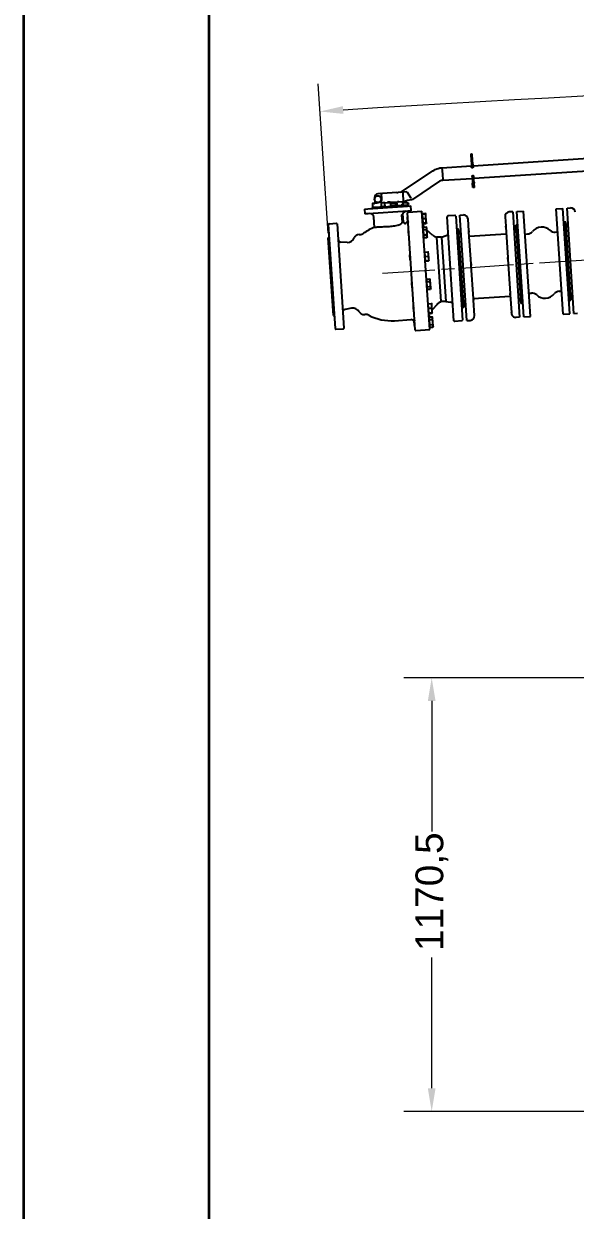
# Model space of a CAD drawing. Header units: millimetres. Extents: x 0 to 14850, y -38768 to 10500.
# Drawn here: x 0 to 1489, y 4384 to 7586 of the extents above; entities that cross this region are included whole.
import ezdxf

# ---------------------------------------------------------------- set-up
doc = ezdxf.new("R2010")
doc.units = ezdxf.units.MM
doc.header["$LTSCALE"] = 25
doc.linetypes.add('CHAIN', pattern=[0.3543, 0.2362, -0.0295, 0.0591, -0.0295])
doc.layers.get('0').update_dxf_attribs({"lineweight": 18})
for name, color, linetype, lineweight in [('Border', 7, 'Continuous', 35), ('Centerline', 7, 'Continuous', 18), ('Dimension', 7, 'Continuous', 18), ('Visible', 7, 'Continuous', 25)]:
    doc.layers.add(name, color=color, linetype=linetype, lineweight=lineweight)
doc.styles.add('Title', font='arial.ttf')
doc.dimstyles.new('Default - Method 2b', dxfattribs={"dimscale": 25, "dimtxt": 3, "dimasz": 2.5, "dimexe": 3, "dimexo": 0.5, "dimgap": 0.7, "dimtad": 0, "dimtoh": 1, "dimdec": 1, "dimrnd": 1e-08, "dimtxsty": 'Title', "dimcen": 0.09, "dimdle": 10, "dimclrd": 256, "dimclre": 256, "dimclrt": 7, "dimadec": 0, "dimazin": 2, "dimtfac": 0.833333, "dimtdec": 1, "dimtmove": 0, "dimatfit": 3, "dimfxl": 1, "dimtolj": 1, "dimlwd": -1, "dimlwe": -1, "dimarcsym": 0})

# ---------------------------------------------------------------- blocks, each defined once
blk = doc.blocks.new('Borders Bigadan Border')
at = {"layer": 'Border'}
for p, q in [((0, 0), (0, 420)), ((20, 415), (20, 5))]:
    blk.add_line(p, q, dxfattribs=at)
blk = doc.blocks.new('*D49')
at = {"layer": 'Defpoints', "color": 0, "transparency": 16777216}
for p in [(4831.7, 7436.9), (822.5, 7008.3), (6810.5, 6798.7), (3823.4, -38768.2)]:
    blk.add_point(p, dxfattribs=at)
at = {"layer": 'Dimension', "transparency": 16777216}
for p, q in [((821.7, 7020.8), (795.3, 7423.8)), ((6811.3, 6811.2), (6851.4, 7423.8))]:
    blk.add_line(p, q, dxfattribs=at)
blk.add_arc((3823.4, -38768.2), 46216.1, 86.32687, 93.67315, dxfattribs=at)
for points in [[(863.2, 7342.6), (861.9, 7363.4), (800.2, 7349)], [(6784.8, 7363.4), (6783.5, 7342.6), (6846.5, 7349)]]:
    blk.add_solid(points, dxfattribs=at)
at = {"layer": 'Dimension', "color": 7, "transparency": 16777216, "insert": (3778.9, 7465.4), "char_height": 75, "attachment_point": 7, "style": 'Title'}
blk.add_mtext('\\A1;8°', dxfattribs=at)
blk = doc.blocks.new('*D75')
at = {"layer": 'Defpoints', "color": 0, "transparency": 16777216}
for p in [(1729.3, 5820.9), (1101.7, 4650.4), (1601.7, 4650.4)]:
    blk.add_point(p, dxfattribs=at)
at = {"layer": 'Dimension', "transparency": 16777216}
for p, q in [((1716.8, 5820.9), (1026.7, 5820.9)), ((1101.7, 5758.4), (1101.7, 5405.6)), ((1101.7, 4712.9), (1101.7, 5065.7)), ((1589.2, 4650.4), (1026.7, 4650.4))]:
    blk.add_line(p, q, dxfattribs=at)
for points in [[(1091.3, 5758.4), (1112.1, 5758.4), (1101.7, 5820.9)], [(1091.3, 4712.9), (1112.1, 4712.9), (1101.7, 4650.4)]]:
    blk.add_solid(points, dxfattribs=at)
at = {"layer": 'Dimension', "color": 7, "transparency": 16777216, "insert": (1146.8, 5083.2), "char_height": 75, "attachment_point": 7, "rotation": 90, "style": 'Title'}
blk.add_mtext('\\A1;1170,5', dxfattribs=at)

msp = doc.modelspace()

# ---------------------------------------------------------------- linework, layer by layer
at = {"layer": 'Centerline', "linetype": 'CHAIN', "ltscale": 23.990969}
msp.add_line((968.9, 6912.67), (1660.09, 6957.98), dxfattribs=at)
at = {"layer": 'Visible'}
for p, q in [((1207.23, 7231.56), (1208.89, 7206.19)), ((1208.89, 7206.19), (1209.4, 7198.4)), ((1212.89, 7206.45), (1211.22, 7231.82)), ((1212.89, 7206.45), (1213.4, 7198.66)), ((1213.38, 7202.78), (1715.05, 7235.67)), ((1017.72, 7130.83), (1104.55, 7188.85)), ((1129.31, 7197.27), (1208.89, 7202.49)), ((1129.31, 7197.27), (1130.42, 7180.31)), ((1130.42, 7180.31), (1131.53, 7163.34)), ((1211.05, 7173.28), (1211.69, 7163.56)), ((1215.68, 7163.82), (1215.04, 7173.55)), ((1215.6, 7168.86), (1717.27, 7201.74)), ((1050.37, 7111.76), (1123.44, 7160.58)), ((1131.53, 7163.34), (1211.11, 7168.56)), ((1211.69, 7163.56), (1212.03, 7158.4)), ((1212.03, 7158.4), (1212.23, 7155.34)), ((1212.99, 7143.75), (1212.23, 7155.34)), ((1216.98, 7144.01), (1212.99, 7143.75)), ((1216.02, 7158.66), (1215.68, 7163.82)), ((1216.02, 7158.66), (1216.22, 7155.6)), ((1216.98, 7144.01), (1216.22, 7155.6)), ((947.22, 7116.19), (947.48, 7112.2)), ((947.48, 7112.2), (948.07, 7103.21)), ((964.53, 7127.34), (956.55, 7126.82)), ((965.53, 7127.41), (964.53, 7127.34)), ((965.53, 7127.41), (968.79, 7127.62)), ((965.53, 7127.41), (965.59, 7126.41)), ((965.59, 7126.41), (966.44, 7113.44)), ((1007.93, 7130.19), (968.79, 7127.62)), ((1007.93, 7130.19), (1011.01, 7130.39)), ((1023.4, 7131.2), (1011.01, 7130.39)), ((1034.92, 7131.96), (1023.4, 7131.2)), ((1023.4, 7131.19), (1023.47, 7130.2)), ((1023.47, 7130.2), (1023.6, 7128.16)), ((1023.6, 7128.16), (1024.97, 7107.25)), ((1034.92, 7131.96), (1035.43, 7131.2)), ((1035.43, 7131.2), (1044.77, 7117.23)), ((1044.77, 7117.23), (1045.36, 7116.34)), ((1045.36, 7116.34), (1046.42, 7114.75)), ((920.65, 7085.88), (929.43, 7086.46)), ((920.65, 7085.88), (921.53, 7072.41)), ((929.43, 7086.46), (1036.59, 7093.48)), ((1037.48, 7080.01), (930.31, 7072.99)), ((940.41, 7090.19), (1025.23, 7095.75)), ((940.57, 7087.73), (940.41, 7090.19)), ((940.57, 7087.73), (1025.39, 7093.29)), ((942.6, 7087.32), (940.57, 7087.73)), ((941.43, 7099.77), (941.96, 7091.79)), ((947.2, 7101.15), (942.37, 7100.84)), ((943.02, 7090.86), (948.86, 7091.24)), ((948.07, 7103.21), (948.12, 7102.41)), ((948.12, 7102.41), (948.15, 7101.95)), ((948.86, 7091.24), (962.19, 7092.11)), ((957.12, 7102.81), (954.37, 7102.63)), ((960.85, 7103.05), (960.84, 7103.05)), ((962.19, 7092.11), (966.72, 7092.41)), ((966.06, 7102.39), (964.82, 7102.31)), ((965.13, 7101.33), (965.65, 7093.34)), ((965.85, 7091.85), (965.82, 7092.35)), ((973.05, 7102.85), (966.06, 7102.39)), ((966.72, 7092.41), (973.7, 7092.87)), ((974.05, 7102.91), (973.05, 7102.85)), ((973.7, 7092.87), (974.8, 7092.94)), ((974.11, 7101.92), (974.64, 7093.93)), ((974.24, 7101.42), (974.83, 7092.44)), ((975.18, 7102.49), (989.15, 7103.4)), ((989.11, 7103.9), (1009.57, 7105.24)), ((990.21, 7102.47), (990.8, 7093.49)), ((1007.4, 7100.09), (990.44, 7098.98)), ((990.77, 7093.99), (1002.74, 7094.77)), ((999.78, 7094.08), (999.75, 7094.58)), ((1007.4, 7100.09), (1002.74, 7094.77)), ((1006.73, 7095.03), (1002.74, 7094.77)), ((1006.73, 7095.03), (1011.72, 7095.36)), ((1007.08, 7105.08), (1007.4, 7100.09)), ((1007.4, 7100.09), (1007.66, 7096.1)), ((1012.64, 7105.44), (1009.57, 7105.24)), ((1011.72, 7095.36), (1019.55, 7095.87)), ((1012.64, 7105.44), (1025.04, 7106.26)), ((1022.55, 7096.07), (1019.55, 7095.87)), ((1022.55, 7096.07), (1024.59, 7096.21)), ((1022.89, 7106.12), (1023.48, 7097.13)), ((1024.2, 7102.19), (1023.15, 7102.12)), ((1023.43, 7092.62), (1025.39, 7093.29)), ((1034.25, 7102.85), (1024.2, 7102.19)), ((1024.59, 7096.21), (1034.64, 7096.86)), ((1024.97, 7107.25), (1024.98, 7107.14)), ((1024.98, 7107.14), (1025.04, 7106.26)), ((1025.39, 7093.29), (1025.23, 7095.75)), ((1034.25, 7102.85), (1037.47, 7103.06)), ((1037.86, 7097.08), (1034.64, 7096.86)), ((1036.59, 7093.48), (1045.38, 7094.06)), ((1046.26, 7080.59), (1037.48, 7080.01)), ((1037.94, 7077.54), (1075.36, 7079.99)), ((1038.53, 7102.13), (1038.79, 7098.14)), ((1046.26, 7080.59), (1045.38, 7094.06)), ((1096.3, 6760.68), (1075.36, 7079.99)), ((1320.48, 7078.52), (1311, 7077.9)), ((1320.48, 7078.52), (1339.13, 6794.13)), ((1331.96, 7079.28), (1349.92, 7080.45)), ((1350.6, 6794.89), (1331.96, 7079.28)), ((1368.56, 6796.06), (1349.92, 7080.45)), ((1437.73, 7086.21), (1455.69, 7087.39)), ((1456.38, 6801.82), (1437.73, 7086.21)), ((1474.34, 6803), (1455.69, 7087.39)), ((1467.17, 7088.14), (1476.65, 7088.76)), ((1485.81, 6803.75), (1467.17, 7088.14)), ((824.55, 7046.01), (844.51, 7047.32)), ((846.1, 7045.92), (864.55, 6764.53)), ((930.31, 7072.99), (921.53, 7072.41)), ((947.46, 7036.15), (945.63, 7063.97)), ((1022.39, 7050.59), (1021.19, 7068.92)), ((1025.36, 7051.66), (1023.97, 7072.91)), ((1036.31, 7064.24), (1037.24, 7065.3)), ((1037.2, 7050.72), (1036.31, 7064.24)), ((1057.28, 6759.62), (1036.54, 7075.94)), ((1037.2, 7050.72), (1037.99, 7050.02)), ((1076.75, 7071.12), (1075.95, 7071.07)), ((1076.56, 7073.97), (1084.67, 7074.5)), ((1076.68, 7072.12), (1076.56, 7073.97)), ((1076.68, 7072.12), (1084.79, 7072.65)), ((1077.47, 7060.15), (1076.68, 7072.12)), ((1078.19, 7049.17), (1077.39, 7049.12)), ((1077.47, 7060.15), (1085.58, 7060.68)), ((1078.25, 7048.17), (1077.47, 7060.15)), ((1078.25, 7048.17), (1086.36, 7048.7)), ((1078.37, 7046.32), (1078.25, 7048.17)), ((1078.37, 7046.32), (1086.48, 7046.85)), ((1085.86, 7072.72), (1084.67, 7074.5)), ((1086.25, 7066.73), (1085.86, 7072.72)), ((1087.04, 7054.76), (1086.25, 7066.73)), ((1087.43, 7048.77), (1086.48, 7046.85)), ((1087.43, 7048.77), (1087.04, 7054.76)), ((1161.88, 6784.52), (1143.5, 7064.92)), ((1164.32, 7068.29), (1145.36, 7067.04)), ((1166.45, 7066.42), (1184.83, 6786.02)), ((1177.79, 7069.17), (1187.27, 7069.79)), ((1196.43, 6784.78), (1177.79, 7069.17)), ((1202.11, 7026.9), (1200.03, 7058.6)), ((1299.82, 7065.14), (1301.46, 7039.98)), ((1461.08, 7051.16), (1463.57, 7051.32)), ((1474.94, 6839.62), (1461.08, 7051.16)), ((1477.44, 6839.78), (1463.57, 7051.32)), ((841.6, 6763.02), (823.15, 7044.42)), ((905.48, 7016.74), (907.43, 7016.87)), ((1038.77, 7026.79), (1039.7, 7027.85)), ((1039.65, 7013.27), (1038.77, 7026.79)), ((1039.65, 7013.27), (1040.71, 7012.34)), ((1079.2, 7033.67), (1078.4, 7033.62)), ((1079.01, 7036.52), (1087.13, 7037.06)), ((1079.47, 7029.61), (1079.01, 7036.52)), ((1079.47, 7029.61), (1087.58, 7030.14)), ((1080.37, 7015.78), (1079.47, 7029.61)), ((1080.37, 7015.78), (1088.48, 7016.32)), ((1080.83, 7008.87), (1080.37, 7015.78)), ((1088.32, 7035.27), (1087.13, 7037.06)), ((1088.42, 7033.67), (1088.32, 7035.27)), ((1089.1, 7023.3), (1088.42, 7033.67)), ((1103.92, 7015.3), (1088.75, 7028.59)), ((1089.78, 7012.93), (1089.1, 7023.3)), ((1089.89, 7011.33), (1089.78, 7012.93)), ((1128.04, 7010.29), (1140.74, 7014.36)), ((1171.76, 7031.19), (1168.65, 7032.73)), ((1171.7, 7032.19), (1174.19, 7032.35)), ((1185.56, 6820.64), (1171.7, 7032.19)), ((1188.06, 6820.81), (1174.19, 7032.35)), ((1202.11, 7026.9), (1202.32, 7023.7)), ((1207.95, 6937.84), (1202.32, 7023.7)), ((1203.06, 7012.35), (1302.85, 7018.89)), ((1301.66, 7037.07), (1301.46, 7039.98)), ((1301.66, 7037.07), (1307.05, 6954.8)), ((1331.35, 7042.66), (1328.86, 7042.49)), ((1328.86, 7042.49), (1342.73, 6830.95)), ((1331.35, 7042.66), (1345.22, 6831.11)), ((1332.01, 7032.68), (1335, 7032.87)), ((1354.01, 7018.09), (1360.5, 7018.51)), ((1435.33, 7023.42), (1441.82, 7023.84)), ((1458.74, 7040.99), (1461.73, 7041.18)), ((822.51, 7008.3), (825.39, 7010.22)), ((836.25, 6798.75), (822.51, 7008.3)), ((873.61, 6995.72), (856.55, 6996.35)), ((1080.64, 7011.72), (1079.84, 7011.67)), ((1080.83, 7008.87), (1088.94, 7009.4)), ((1089.89, 7011.33), (1088.94, 7009.4)), ((1128.04, 7010.29), (1115.93, 7009.49)), ((1127.32, 6835.87), (1115.93, 7009.49)), ((1128.04, 7010.29), (1139.42, 6836.66)), ((1043.02, 6961.92), (1043.95, 6962.99)), ((1043.9, 6948.41), (1043.02, 6961.92)), ((1083.45, 6968.81), (1082.65, 6968.76)), ((1083.39, 6969.81), (1091.5, 6970.34)), ((1084.17, 6957.84), (1083.39, 6969.81)), ((1084.17, 6957.84), (1092.28, 6958.37)), ((1084.96, 6945.86), (1084.17, 6957.84)), ((1092.96, 6964.42), (1092.57, 6970.41)), ((1093.75, 6952.45), (1092.96, 6964.42)), ((1094.14, 6946.46), (1093.75, 6952.45)), ((1307.36, 6950.05), (1307.05, 6954.8)), ((1307.36, 6950.05), (1313.4, 6857.98)), ((1043.9, 6948.41), (1044.97, 6947.48)), ((1084.89, 6946.86), (1084.09, 6946.81)), ((1084.96, 6945.86), (1093.07, 6946.39)), ((1207.95, 6937.84), (1208.26, 6933.05)), ((1214.15, 6843.23), (1208.26, 6933.05)), ((1047.93, 6887.03), (1048.86, 6888.09)), ((1048.81, 6873.51), (1047.93, 6887.03)), ((1088.36, 6893.91), (1087.56, 6893.86)), ((1088.18, 6896.77), (1096.29, 6897.3)), ((1088.63, 6889.85), (1088.18, 6896.77)), ((1088.63, 6889.85), (1096.74, 6890.38)), ((1089.54, 6876.03), (1088.63, 6889.85)), ((1097.48, 6895.51), (1096.29, 6897.3)), ((1097.58, 6893.91), (1097.48, 6895.51)), ((1098.26, 6883.54), (1097.58, 6893.91)), ((1048.81, 6873.51), (1049.88, 6872.58)), ((1089.8, 6871.96), (1089, 6871.91)), ((1089.54, 6876.03), (1097.65, 6876.56)), ((1089.99, 6869.11), (1089.54, 6876.03)), ((1089.99, 6869.11), (1098.1, 6869.64)), ((1099.05, 6871.57), (1098.1, 6869.64)), ((1098.94, 6873.17), (1098.26, 6883.54)), ((1099.05, 6871.57), (1098.94, 6873.17)), ((1313.65, 6854.16), (1313.4, 6857.98)), ((1313.65, 6854.16), (1316.79, 6806.23)), ((1364.48, 6858.43), (1370.96, 6858.85)), ((1445.8, 6863.76), (1452.29, 6864.19)), ((1052.18, 6822.17), (1053.1, 6823.22)), ((1053.07, 6808.65), (1052.18, 6822.17)), ((1092.62, 6829.05), (1091.82, 6829)), ((1092.55, 6830.05), (1100.66, 6830.58)), ((1093.33, 6818.08), (1092.55, 6830.05)), ((1102.12, 6824.66), (1101.73, 6830.65)), ((1102.91, 6812.69), (1102.12, 6824.66)), ((1116.16, 6828.55), (1102.86, 6813.38)), ((1139.42, 6836.66), (1127.32, 6835.87)), ((1139.42, 6836.66), (1152.54, 6834.28)), ((1185.5, 6821.64), (1182.62, 6819.72)), ((1185.56, 6820.64), (1188.06, 6820.81)), ((1214.07, 6844.41), (1313.86, 6850.95)), ((1214.15, 6843.23), (1214.38, 6839.66)), ((1217.08, 6798.5), (1214.38, 6839.66)), ((1345.22, 6831.11), (1342.73, 6830.95)), ((1344.57, 6841.09), (1347.56, 6841.29)), ((1471.3, 6849.4), (1474.29, 6849.59)), ((1474.94, 6839.62), (1477.44, 6839.78)), ((836.25, 6798.75), (839.36, 6797.22)), ((885.27, 6817.89), (868.43, 6815.04)), ((919.61, 6801.21), (921.56, 6801.33)), ((1053.07, 6808.65), (1054.13, 6807.72)), ((1094.05, 6807.1), (1093.26, 6807.05)), ((1093.33, 6818.08), (1101.45, 6818.61)), ((1094.12, 6806.1), (1093.33, 6818.08)), ((1094.12, 6806.1), (1102.23, 6806.63)), ((1095.07, 6791.6), (1094.27, 6791.55)), ((1094.88, 6794.45), (1102.99, 6794.99)), ((1095.34, 6787.54), (1094.88, 6794.45)), ((1095.97, 6804.36), (1102.35, 6804.78)), ((1103.3, 6806.7), (1102.35, 6804.78)), ((1103.3, 6806.7), (1102.91, 6812.69)), ((1104.19, 6793.2), (1102.99, 6794.99)), ((1104.29, 6791.6), (1104.19, 6793.2)), ((1104.97, 6781.23), (1104.29, 6791.6)), ((1217.08, 6798.5), (1217.1, 6798.24)), ((1217.1, 6798.16), (1217.1, 6798.24)), ((1316.83, 6805.58), (1316.79, 6806.23)), ((1316.83, 6805.58), (1316.89, 6804.7)), ((1339.13, 6794.13), (1329.65, 6793.51)), ((1350.6, 6794.89), (1368.56, 6796.06)), ((1456.38, 6801.82), (1474.34, 6803)), ((1485.81, 6803.75), (1495.29, 6804.37)), ((843.19, 6761.62), (863.15, 6762.93)), ((1001.03, 6784.5), (1045.44, 6787.41)), ((1054.63, 6784.72), (1055.33, 6785.51)), ((1055.52, 6771.2), (1054.63, 6784.72)), ((1055.52, 6771.2), (1056.58, 6770.27)), ((1058.88, 6758.22), (1096.3, 6760.68)), ((1095.34, 6787.54), (1103.45, 6788.07)), ((1096.24, 6773.71), (1095.34, 6787.54)), ((1096.51, 6769.65), (1095.71, 6769.6)), ((1096.24, 6773.71), (1104.35, 6774.25)), ((1096.7, 6766.8), (1096.24, 6773.71)), ((1096.7, 6766.8), (1104.81, 6767.33)), ((1105.75, 6769.26), (1104.81, 6767.33)), ((1105.65, 6770.86), (1104.97, 6781.23)), ((1105.75, 6769.26), (1105.65, 6770.86)), ((1182.96, 6783.9), (1164, 6782.65)), ((1196.43, 6784.78), (1205.91, 6785.4))]:
    msp.add_line(p, q, dxfattribs=at)
msp.add_circle((956.46, 7112.78), 9, dxfattribs=at)
for centre, radius, start, end in [((1209.23, 7231.69), 2, 3.75063, 183.75063), ((957.2, 7116.84), 10, 93.75063, 183.75063), ((942.43, 7099.84), 1, 93.75063, 183.75063), ((942.95, 7091.86), 1, 183.75063, 273.75063), ((947.14, 7102.15), 1, 273.75063, 3.75063), ((966.13, 7101.39), 1, 93.75063, 183.75063), ((966.65, 7093.41), 1, 183.75063, 273.75063), ((973.11, 7101.85), 1, 3.75063, 93.75063), ((973.64, 7093.87), 1, 273.75063, 3.75063), ((975.24, 7101.49), 1, 93.75063, 183.75063), ((989.21, 7102.4), 1, 3.75063, 93.75063), ((1006.67, 7096.03), 1, 273.75063, 3.75063), ((1022.48, 7097.07), 1, 273.75063, 3.75063), ((1033.44, 7069.73), 10, 93.75063, 161.41899), ((1038.04, 7076.04), 1.5, 93.75063, 183.75063), ((1037.53, 7102.06), 1, 3.75063, 93.75063), ((1037.79, 7098.07), 1, 273.75063, 3.75063), ((1311.79, 7065.93), 12, 93.75063, 183.75063), ((1477.43, 7076.79), 12, 3.75063, 93.75063), ((824.65, 7044.52), 1.5, 93.75063, 183.75063), ((844.6, 7045.82), 1.5, 3.75063, 93.75063), ((935.65, 7063.32), 10, 3.75063, 93.75063), ((1027.78, 7056.83), 10, 281.33776, 337.9087), ((1097.54, 7047.49), 20, 183.75063, 212.86869), ((1145.49, 7065.05), 2, 93.75063, 183.75063), ((1164.45, 7066.29), 2, 3.75063, 93.75063), ((1188.06, 7057.82), 12, 3.75063, 93.75063), ((1475.53, 7037.08), 11, 120.78633, 183.75063), ((906.46, 7001.78), 15, 93.75063, 156.54774), ((906.12, 7036.83), 20, 273.75063, 305.17454), ((992.53, 6914.22), 130, 110.28649, 125.17454), ((1120.4, 7034.09), 25, 228.75063, 259.71439), ((1138.29, 7021.98), 8, 287.78688, 3.75063), ((1186.15, 7018.11), 11, 120.78633, 183.75063), ((1318.86, 7026.81), 11, 3.75063, 66.71494), ((1359.24, 7037.67), 19.2, 273.75063, 319.96329), ((1399.01, 7004.26), 32.75, 47.53798, 139.96329), ((1434.08, 7042.58), 19.2, 227.53798, 273.75063), ((856.84, 7004.34), 8, 183.75063, 267.88206), ((874.35, 7015.7), 20, 267.88206, 336.54774), ((1372.22, 6839.7), 19.2, 47.53798, 93.75063), ((1407.29, 6878.02), 32.75, 227.53798, 319.96329), ((1447.06, 6844.6), 19.2, 93.75063, 139.96329), ((1487.43, 6855.47), 11, 183.75063, 246.71494), ((1134.95, 6812.06), 25, 107.78688, 138.75063), ((1151.11, 6826.41), 8, 3.75063, 79.71439), ((1198.05, 6836.5), 11, 183.75063, 246.71494), ((1330.77, 6845.2), 11, 300.78633, 3.75063), ((869.77, 6807.15), 8, 99.6192, 183.75063), ((888.61, 6798.17), 20, 30.95353, 99.6192), ((918.63, 6816.17), 15, 210.95353, 273.75063), ((922.87, 6781.38), 20, 62.32673, 93.75063), ((992.53, 6914.22), 130, 242.32673, 273.75063), ((1114.04, 6795.79), 20, 148.3401, 183.75063), ((1205.13, 6797.37), 12, 273.75063, 3.75063), ((1328.86, 6805.49), 12, 183.75063, 273.75063), ((843.09, 6763.12), 1.5, 183.75063, 273.75063), ((863.05, 6764.43), 1.5, 273.75063, 3.75063), ((1046.09, 6777.43), 10, 29.59257, 93.75063), ((1058.78, 6759.72), 1.5, 183.75063, 273.75063), ((1163.87, 6784.65), 2, 183.75063, 273.75063), ((1182.83, 6785.89), 2, 273.75063, 3.75063)]:
    msp.add_arc(centre, radius, start, end, dxfattribs=at)
msp.add_ellipse((1214.22, 7155.47), major_axis=(-2, -0.13), ratio=0.5783822, dxfattribs=at)
for points, knots in [([(1104.55, 7188.85), (1108.92, 7191.77), (1113.84, 7193.96), (1122.3, 7196.3), (1125.8, 7196.91), (1129.31, 7197.27)], [0, 0, 0, 0, 1.5757151, 1.5757151, 2.6339001, 2.6339001, 2.6339001, 2.6339001]), ([(1209.14, 7202.47), (1209.11, 7202.48), (1209.08, 7202.48), (1208.94, 7202.48), (1208.89, 7202.49), (1208.89, 7202.49)], [0.91586313, 0.91586313, 0.91586313, 0.91586313, 0.933477, 0.933477, 1.01833806, 1.01833806, 1.01833806, 1.01833806]), ([(1213.4, 7198.66), (1213.41, 7198.5), (1213.37, 7198.31), (1213.19, 7197.95), (1213.04, 7197.78), (1212.7, 7197.5), (1212.49, 7197.37), (1212.01, 7197.19), (1211.74, 7197.14), (1211.24, 7197.1), (1210.97, 7197.12), (1210.47, 7197.24), (1210.24, 7197.34), (1209.87, 7197.57), (1209.7, 7197.73), (1209.48, 7198.06), (1209.42, 7198.24), (1209.4, 7198.4)], [0.30840535, 0.30840535, 0.30840535, 0.30840535, 0.38534901, 0.38534901, 0.46229267, 0.46229267, 0.537503, 0.537503, 0.61271333, 0.61271333, 0.68822527, 0.68822527, 0.76373721, 0.76373721, 0.84037926, 0.84037926, 0.91702131, 0.91702131, 0.91702131, 0.91702131]), ([(1211.05, 7173.28), (1211.03, 7173.55), (1211.04, 7173.83), (1211.17, 7174.7), (1211.36, 7175.28), (1211.8, 7175.99), (1211.98, 7176.21), (1212.28, 7176.43), (1212.39, 7176.5), (1212.61, 7176.58), (1212.72, 7176.61), (1212.84, 7176.62), (1212.95, 7176.63), (1213.07, 7176.61), (1213.32, 7176.55), (1213.45, 7176.49), (1213.76, 7176.29), (1213.93, 7176.14), (1214.32, 7175.69), (1214.54, 7175.33), (1214.89, 7174.48), (1215.01, 7174.01), (1215.04, 7173.55)], [1.17690994, 1.17690994, 1.17690994, 1.17690994, 1.2482779, 1.2482779, 1.39578339, 1.39578339, 1.47901834, 1.47901834, 1.51718075, 1.51718075, 1.55197679, 1.55197679, 1.55197679, 1.58735861, 1.58735861, 1.63090418, 1.63090418, 1.70187575, 1.70187575, 1.82601966, 1.82601966, 1.96466187, 1.96466187, 1.96466187, 1.96466187]), ([(1213.38, 7202.78), (1213.38, 7202.78), (1213.32, 7202.77), (1213.18, 7202.75), (1213.16, 7202.74), (1213.13, 7202.74)], [1.6972301, 1.6972301, 1.6972301, 1.6972301, 1.78209116, 1.78209116, 1.79970503, 1.79970503, 1.79970503, 1.79970503]), ([(1131.53, 7163.34), (1130.33, 7163.24), (1129.12, 7163.04), (1126.36, 7162.24), (1124.82, 7161.51), (1123.44, 7160.58)], [0, 0, 0, 0, 0.36301357, 0.36301357, 0.86224741, 0.86224741, 0.86224741, 0.86224741]), ([(1211.11, 7168.56), (1211.11, 7168.56), (1211.17, 7168.57), (1211.3, 7168.6), (1211.33, 7168.6), (1211.36, 7168.61)], [1.6972301, 1.6972301, 1.6972301, 1.6972301, 1.78209116, 1.78209116, 1.79970503, 1.79970503, 1.79970503, 1.79970503]), ([(1215.35, 7168.87), (1215.38, 7168.87), (1215.4, 7168.87), (1215.54, 7168.86), (1215.6, 7168.86), (1215.6, 7168.86)], [0.91586313, 0.91586313, 0.91586313, 0.91586313, 0.933477, 0.933477, 1.01833806, 1.01833806, 1.01833806, 1.01833806]), ([(966.44, 7113.44), (966.54, 7112.01), (966.31, 7110.48), (965.49, 7108.41), (965.14, 7107.75), (964.32, 7106.56), (963.86, 7106.02), (962.86, 7105.07), (962.26, 7104.6), (961.36, 7104.06), (961.07, 7103.9), (960.79, 7103.77)], [2.7705376, 2.7705376, 2.7705376, 2.7705376, 3.200607, 3.200607, 3.4156417, 3.4156417, 3.6306764, 3.6306764, 3.8623436, 3.8623436, 3.9734686, 3.9734686, 3.9734686, 3.9734686]), ([(1050.37, 7111.76), (1049.66, 7111.29), (1048.87, 7110.92), (1047.84, 7110.64), (1047.64, 7110.59), (1047.43, 7110.55)], [0, 0, 0, 0, 0.25630166, 0.25630166, 0.31936283, 0.31936283, 0.31936283, 0.31936283]), ([(947.27, 7100.16), (947.53, 7100.45), (947.83, 7100.81), (948.1, 7101.4), (948.17, 7101.7), (948.15, 7101.95)], [0, 0, 0, 0, 0.11756282, 0.11756282, 0.19402605, 0.19402605, 0.19402605, 0.19402605]), ([(948.12, 7102.41), (948.19, 7102.44), (948.24, 7102.48), (948.52, 7102.68), (948.7, 7102.87), (948.9, 7103.01), (948.94, 7103.04), (949.01, 7103.06), (949.04, 7103.06), (949.07, 7103.06), (949.08, 7103.06), (949.08, 7103.06)], [1.03791582, 1.03791582, 1.03791582, 1.03791582, 1.06177478, 1.06177478, 1.16965079, 1.16965079, 1.20998835, 1.20998835, 1.23501266, 1.23501266, 1.23887704, 1.23887704, 1.23887704, 1.23887704]), ([(949.08, 7103.06), (949.79, 7102.95), (950.53, 7102.84), (952.34, 7102.64), (953.41, 7102.56), (954.37, 7102.63)], [-1.70486799, -1.70486799, -1.70486799, -1.70486799, -1.50045954, -1.50045954, -1.19630796, -1.19630796, -1.19630796, -1.19630796]), ([(989.11, 7103.9), (988.03, 7103.83), (986.83, 7103.9), (984.41, 7104.13), (983.18, 7104.29), (982.06, 7104.44)], [-0.67667279, -0.67667279, -0.67667279, -0.67667279, -0.3383364, -0.3383364, 0, 0, 0, 0]), ([(1023.21, 7101.23), (1023.21, 7101.21), (1023.21, 7101.19), (1023.21, 7101.18), (1023.22, 7101.16), (1023.22, 7101.14), (1023.22, 7101.13)], [-0.014311058, -0.014311058, -0.014311058, -0.014311058, -0.006933725, -0.006933725, -0.006933725, 0.000525795, 0.000525795, 0.000525795, 0.000525795]), ([(1010.09, 7041.93), (1012.07, 7042.44), (1013.86, 7043.09), (1015.45, 7043.85), (1015.9, 7044.06), (1016.33, 7044.28), (1016.75, 7044.51), (1017.04, 7044.68), (1017.32, 7044.84), (1017.58, 7045), (1018.42, 7045.51), (1019.1, 7046.02), (1019.67, 7046.49), (1019.84, 7046.63), (1020.01, 7046.77), (1020.16, 7046.91), (1020.43, 7047.16), (1020.67, 7047.39), (1020.87, 7047.61), (1021.4, 7048.18), (1021.79, 7048.72), (1022.04, 7049.2), (1022.05, 7049.22), (1022.06, 7049.25), (1022.07, 7049.27), (1022.17, 7049.47), (1022.26, 7049.7), (1022.32, 7049.94), (1022.35, 7050.04), (1022.37, 7050.15), (1022.39, 7050.27), (1022.39, 7050.33), (1022.4, 7050.38), (1022.4, 7050.44), (1022.4, 7050.49), (1022.4, 7050.54), (1022.39, 7050.59)], [0, 0, 0, 0, 0.7708766, 0.7708766, 0.7708766, 0.9887593, 0.9887593, 0.9887593, 1.1419573, 1.1419573, 1.1419573, 1.6269223, 1.6269223, 1.6269223, 1.7784456, 1.7784456, 1.7784456, 2.0468111, 2.0468111, 2.0468111, 2.7472678, 2.7472678, 2.7472678, 2.7768126, 2.7768126, 2.7768126, 3.069755, 3.069755, 3.069755, 3.1958455, 3.1958455, 3.1958455, 3.2487989, 3.2487989, 3.2487989, 3.2973143, 3.2973143, 3.2973143, 3.2973143]), ([(1021.19, 7068.92), (1021.19, 7068.96), (1021.19, 7069), (1021.18, 7069.19), (1021.2, 7069.34), (1021.24, 7069.66), (1021.29, 7069.84), (1021.45, 7070.29), (1021.59, 7070.54), (1022, 7071.2), (1022.38, 7071.6), (1023.09, 7072.27), (1023.43, 7072.53), (1023.86, 7072.85), (1023.97, 7072.91), (1023.97, 7072.91)], [1.93222, 1.93222, 1.93222, 1.93222, 1.9558103, 1.9558103, 2.0478184, 2.0478184, 2.1775107, 2.1775107, 2.4296146, 2.4296146, 2.9930011, 2.9930011, 3.5599165, 3.5599165, 4.0522796, 4.0522796, 4.0522796, 4.0522796]), ([(1025.36, 7051.66), (1025.39, 7051.14), (1025.51, 7050.63), (1025.9, 7049.66), (1026.17, 7049.19), (1026.85, 7048.37), (1027.27, 7048.01), (1028.18, 7047.45), (1028.68, 7047.25), (1029.37, 7047.08), (1029.56, 7047.05), (1029.74, 7047.02)], [0, 0, 0, 0, 0.15497111, 0.15497111, 0.3131711, 0.3131711, 0.47429181, 0.47429181, 0.63268632, 0.63268632, 0.68883347, 0.68883347, 0.68883347, 0.68883347]), ([(1029.74, 7047.02), (1029.74, 7047.02), (1029.74, 7047.02), (1029.74, 7047.02), (1029.74, 7047.02), (1029.73, 7047.01), (1029.71, 7047.01), (1029.69, 7046.99), (1029.65, 7046.96), (1029.59, 7046.93), (1029.56, 7046.91), (1029.52, 7046.89), (1029.48, 7046.86), (1029.29, 7046.75), (1029.02, 7046.59), (1028.67, 7046.41), (1028.61, 7046.38), (1028.54, 7046.35), (1028.48, 7046.31), (1028.48, 7046.31), (1028.47, 7046.31), (1028.47, 7046.31)], [1.1939119, 1.1939119, 1.1939119, 1.1939119, 1.2408379, 1.2408379, 1.2408379, 1.3759992, 1.3759992, 1.3759992, 1.6060905, 1.6060905, 1.6060905, 1.7391443, 1.7391443, 1.7391443, 2.2978034, 2.2978034, 2.2978034, 2.3906077, 2.3906077, 2.3906077, 2.3969942, 2.3969942, 2.3969942, 2.3969942]), ([(1038.17, 7051.1), (1038.2, 7050.72), (1038.18, 7050.44), (1038.09, 7050.07), (1038.03, 7049.98), (1037.99, 7050.02)], [1.44816762, 1.44816762, 1.44816762, 1.44816762, 1.6622591, 1.6622591, 1.88681946, 1.88681946, 1.88681946, 1.88681946]), ([(984.42, 7037.98), (982.6, 7037.89), (980.76, 7037.8), (976.41, 7037.59), (973.91, 7037.46), (969.11, 7037.22), (966.81, 7037.11), (962.55, 7036.9), (960.6, 7036.8), (957.14, 7036.63), (955.51, 7036.55), (952.65, 7036.41), (951.42, 7036.35), (949.43, 7036.25), (948.68, 7036.21), (947.69, 7036.17), (947.46, 7036.15), (947.46, 7036.15)], [0.1983852, 0.1983852, 0.1983852, 0.1983852, 0.7346392, 0.7346392, 1.4692785, 1.4692785, 2.2039177, 2.2039177, 2.938557, 2.938557, 3.673091, 3.673091, 4.407625, 4.407625, 5.142159, 5.142159, 5.876693, 5.876693, 5.876693, 5.876693]), ([(1010.09, 7041.93), (1009.42, 7041.76), (1008.74, 7041.59), (1005.93, 7040.91), (1003.66, 7040.42), (998.91, 7039.53), (996.43, 7039.13), (991.41, 7038.5), (988.87, 7038.26), (986.41, 7038.1), (985.75, 7038.05), (985.09, 7038.01), (984.42, 7037.98)], [-2.4690309, -2.4690309, -2.4690309, -2.4690309, -2.2187719, -2.2187719, -1.4791813, -1.4791813, -0.7395906, -0.7395906, 0, 0, 0, 0.1984808, 0.1984808, 0.1984808, 0.1984808]), ([(1202.32, 7023.7), (1202.3, 7023.96), (1202.28, 7024.21), (1202.22, 7025.16), (1202.18, 7025.78), (1202.13, 7026.52), (1202.12, 7026.72), (1202.11, 7026.9)], [-2.19527918, -2.19527918, -2.19527918, -2.19527918, -2.09934923, -2.09934923, -1.8229843, -1.8229843, -1.70977025, -1.70977025, -1.70977025, -1.70977025]), ([(1301.46, 7039.98), (1301.47, 7039.85), (1301.48, 7039.7), (1301.53, 7039.09), (1301.56, 7038.54), (1301.62, 7037.64), (1301.64, 7037.36), (1301.66, 7037.07)], [-2.19527918, -2.19527918, -2.19527918, -2.19527918, -2.09934923, -2.09934923, -1.8229843, -1.8229843, -1.70977025, -1.70977025, -1.70977025, -1.70977025]), ([(1307.05, 6954.8), (1307.06, 6954.67), (1307.07, 6954.54), (1307.16, 6953.09), (1307.25, 6951.69), (1307.35, 6950.21), (1307.35, 6950.13), (1307.36, 6950.05)], [-3.22529875, -3.22529875, -3.22529875, -3.22529875, -3.17709695, -3.17709695, -2.68834505, -2.68834505, -2.65935601, -2.65935601, -2.65935601, -2.65935601]), ([(1208.26, 6933.05), (1208.24, 6933.36), (1208.22, 6933.68), (1208.14, 6934.91), (1208.07, 6935.83), (1207.99, 6937.11), (1207.97, 6937.48), (1207.95, 6937.84)], [-2.19527918, -2.19527918, -2.19527918, -2.19527918, -2.09934923, -2.09934923, -1.8229843, -1.8229843, -1.70977025, -1.70977025, -1.70977025, -1.70977025]), ([(1313.4, 6857.98), (1313.41, 6857.69), (1313.43, 6857.4), (1313.51, 6856.33), (1313.56, 6855.59), (1313.61, 6854.66), (1313.63, 6854.4), (1313.65, 6854.16)], [-2.19527918, -2.19527918, -2.19527918, -2.19527918, -2.09934923, -2.09934923, -1.8229843, -1.8229843, -1.70977025, -1.70977025, -1.70977025, -1.70977025]), ([(1214.38, 6839.66), (1214.37, 6839.84), (1214.36, 6840.04), (1214.3, 6840.84), (1214.26, 6841.52), (1214.19, 6842.58), (1214.17, 6842.9), (1214.15, 6843.23)], [-2.19527918, -2.19527918, -2.19527918, -2.19527918, -2.09934923, -2.09934923, -1.8229843, -1.8229843, -1.70977025, -1.70977025, -1.70977025, -1.70977025]), ([(1217.1, 6798.24), (1217.1, 6798.19), (1217.1, 6798.15), (1217.11, 6798.05), (1217.1, 6798.09), (1217.09, 6798.32), (1217.09, 6798.4), (1217.08, 6798.5)], [-2.19527918, -2.19527918, -2.19527918, -2.19527918, -2.09934923, -2.09934923, -1.8229843, -1.8229843, -1.70977025, -1.70977025, -1.70977025, -1.70977025]), ([(1316.79, 6806.23), (1316.8, 6806.12), (1316.8, 6806.02), (1316.83, 6805.68), (1316.84, 6805.55), (1316.83, 6805.53), (1316.83, 6805.55), (1316.83, 6805.58)], [-2.19527918, -2.19527918, -2.19527918, -2.19527918, -2.09934923, -2.09934923, -1.8229843, -1.8229843, -1.70977025, -1.70977025, -1.70977025, -1.70977025]), ([(1055.33, 6785.51), (1055.33, 6785.51), (1055.34, 6785.52), (1055.38, 6785.54), (1055.44, 6785.47), (1055.57, 6785.12), (1055.63, 6784.84), (1055.65, 6784.47)], [2.23171863, 2.23171863, 2.23171863, 2.23171863, 2.25494292, 2.25494292, 2.4488197, 2.4488197, 2.6508871, 2.6508871, 2.6508871, 2.6508871])]:
    msp.add_open_spline(points, degree=3, knots=knots, dxfattribs=at)
for points in [[(1047.43, 7110.55), (1039.96, 7109.12), (1032.5, 7107.69), (1025.04, 7106.26)], [(1047.43, 7110.55), (1047.43, 7110.55), (1047.43, 7110.55), (1047.43, 7110.55)], [(960.79, 7103.77), (959.68, 7103.24), (958.42, 7102.89), (957.12, 7102.81)], [(1025.36, 7051.66), (1025.36, 7051.66), (1025.36, 7051.66), (1025.36, 7051.66)], [(1040.71, 7012.35), (1040.71, 7012.34), (1040.71, 7012.34), (1040.71, 7012.34)], [(1053.1, 6823.22), (1053.11, 6823.23), (1053.11, 6823.22), (1053.11, 6823.21)]]:
    msp.add_open_spline(points, degree=3, dxfattribs=at)
for points, weights in [([(1085.62, 7072.71), (1085.3, 7073.56), (1084.67, 7074.5)], [1.01895290532, 1.01965956375, 1]), ([(1084.79, 7072.65), (1085.86, 7072.72), (1085.86, 7072.72)], [1, 1.0379548493, 1]), ([(1086.25, 7066.73), (1086.07, 7069.51), (1084.79, 7072.65)], [1, 1.0379548493, 1]), ([(1085.58, 7060.68), (1086.44, 7063.96), (1086.25, 7066.73)], [1, 1.0379548493, 1]), ([(1087.04, 7054.76), (1086.86, 7057.54), (1085.58, 7060.68)], [1, 1.0379548493, 1]), ([(1086.36, 7048.7), (1087.22, 7051.98), (1087.04, 7054.76)], [1, 1.0379548493, 1]), ([(1087.43, 7048.77), (1087.43, 7048.77), (1086.36, 7048.7)], [1, 1.0379548493, 1]), ([(1086.48, 7046.85), (1086.98, 7047.86), (1087.19, 7048.76)], [1, 1.01965956375, 1.01895290532]), ([(1088.42, 7033.67), (1088.32, 7035.27), (1087.13, 7037.06)], [1, 1.0379548493, 1]), ([(1087.58, 7030.14), (1088.53, 7032.07), (1088.42, 7033.67)], [1, 1.0379548493, 1]), ([(1089.1, 7023.3), (1088.89, 7026.51), (1087.58, 7030.14)], [1, 1.0379548493, 1]), ([(1088.48, 7016.32), (1089.31, 7020.09), (1089.1, 7023.3)], [1, 1.0379548493, 1]), ([(1089.78, 7012.93), (1089.68, 7014.53), (1088.48, 7016.32)], [1, 1.0379548493, 1]), ([(1088.94, 7009.4), (1089.89, 7011.33), (1089.78, 7012.93)], [1, 1.0379548493, 1]), ([(1091.5, 6970.34), (1092.57, 6970.41), (1092.57, 6970.41)], [1, 1.0379548493, 1]), ([(1092.96, 6964.42), (1092.78, 6967.2), (1091.5, 6970.34)], [1, 1.0379548493, 1]), ([(1092.28, 6958.37), (1093.14, 6961.65), (1092.96, 6964.42)], [1, 1.0379548493, 1]), ([(1093.75, 6952.45), (1093.56, 6955.23), (1092.28, 6958.37)], [1, 1.0379548493, 1]), ([(1093.07, 6946.39), (1093.93, 6949.67), (1093.75, 6952.45)], [1, 1.0379548493, 1]), ([(1094.14, 6946.46), (1094.14, 6946.46), (1093.07, 6946.39)], [1, 1.0379548493, 1]), ([(1097.58, 6893.91), (1097.48, 6895.51), (1096.29, 6897.3)], [1, 1.0379548493, 1]), ([(1096.74, 6890.38), (1097.69, 6892.31), (1097.58, 6893.91)], [1, 1.0379548493, 1]), ([(1098.26, 6883.54), (1098.05, 6886.75), (1096.74, 6890.38)], [1, 1.0379548493, 1]), ([(1097.65, 6876.56), (1098.47, 6880.33), (1098.26, 6883.54)], [1, 1.0379548493, 1]), ([(1098.94, 6873.17), (1098.84, 6874.77), (1097.65, 6876.56)], [1, 1.0379548493, 1]), ([(1098.1, 6869.64), (1099.05, 6871.57), (1098.94, 6873.17)], [1, 1.0379548493, 1]), ([(1100.66, 6830.58), (1101.73, 6830.65), (1101.73, 6830.65)], [1, 1.0379548493, 1]), ([(1102.12, 6824.66), (1101.94, 6827.44), (1100.66, 6830.58)], [1, 1.0379548493, 1]), ([(1101.45, 6818.61), (1102.3, 6821.89), (1102.12, 6824.66)], [1, 1.0379548493, 1]), ([(1102.91, 6812.69), (1102.73, 6815.47), (1101.45, 6818.61)], [1, 1.0379548493, 1]), ([(1102.23, 6806.63), (1103.09, 6809.91), (1102.91, 6812.69)], [1, 1.0379548493, 1]), ([(1103.3, 6806.7), (1103.3, 6806.7), (1102.23, 6806.63)], [1, 1.0379548493, 1]), ([(1102.35, 6804.78), (1102.85, 6805.79), (1103.06, 6806.69)], [1, 1.01965956375, 1.01895290532]), ([(1104.29, 6791.6), (1104.19, 6793.2), (1102.99, 6794.99)], [1, 1.0379548493, 1]), ([(1103.45, 6788.07), (1104.4, 6790), (1104.29, 6791.6)], [1, 1.0379548493, 1]), ([(1104.97, 6781.23), (1104.76, 6784.44), (1103.45, 6788.07)], [1, 1.0379548493, 1]), ([(1104.35, 6774.25), (1105.18, 6778.02), (1104.97, 6781.23)], [1, 1.0379548493, 1]), ([(1105.65, 6770.86), (1105.54, 6772.46), (1104.35, 6774.25)], [1, 1.0379548493, 1]), ([(1104.81, 6767.33), (1105.75, 6769.26), (1105.65, 6770.86)], [1, 1.0379548493, 1])]:
    msp.add_rational_spline(points, weights, degree=2, dxfattribs=at)

# ---------------------------------------------------------------- block references
at = {"xscale": 25, "yscale": 25, "zscale": 25}
msp.add_blockref('Borders Bigadan Border', (0, 0), dxfattribs=at)

# ---------------------------------------------------------------- dimensions: what is measured, and where the dimension line sits
at = {"layer": 'Dimension'}
dim = msp.add_angular_dim_3p(base=(4831.73, 7436.95), center=(3823.37, -38768.17), p1=(6810.47, 6798.71), p2=(822.51, 7008.3), dimstyle='Default - Method 2b', override={"dimgap": 0.7, "dimtad": 3, "dimtih": 1, "dimadec": 0, "dimtol": 0, "dimlim": 0, "dimtp": 0, "dimtm": 0, "dimtdec": 0}, dxfattribs=at)
dim.commit()
dim.dimension.update_dxf_attribs({"geometry": '*D49', "text_midpoint": (3823.36, 7447.95), "dimtype": 165})
dim = msp.add_linear_dim(base=(1101.69, 4650.41), p1=(1729.34, 5820.89), p2=(1601.69, 4650.41), angle=270, dimstyle='Default - Method 2b', override={"dimgap": 0.7, "dimtoh": 0, "dimdec": 1, "dimtol": 0, "dimlim": 0, "dimtp": 0, "dimtm": 0, "dimtdec": 1, "dimtofl": 0, "dimatfit": 1}, dxfattribs=at)
dim.commit()
dim.dimension.update_dxf_attribs({"geometry": '*D75', "text_midpoint": (1101.69, 5235.65), "dimtype": 160})

doc.saveas('drawing.dxf')
